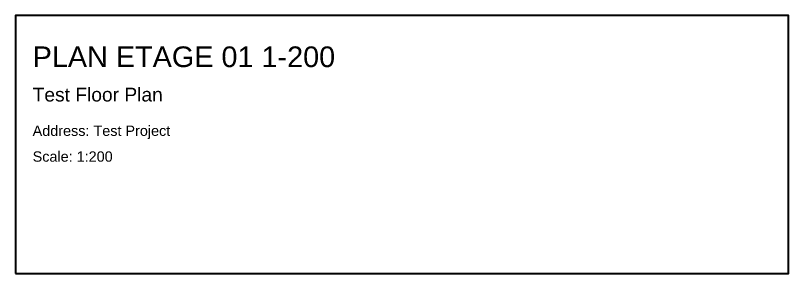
# Model space of a CAD drawing. Extents: x -458 to 250, y -200 to 689.
# Drawn here: x -458.3 to -8.3, y -200 to -50 of the extents above; entities that cross this region are included whole.
import ezdxf

# ---------------------------------------------------------------- set-up
doc = ezdxf.new("R2010")
doc.units = 0
doc.layers.add('TEXT', color=7, linetype='CONTINUOUS', lineweight=13)
doc.layers.add('TITLE_BLOCK', color=3, linetype='CONTINUOUS', lineweight=35)
doc.styles.get("Standard").update_dxf_attribs({"font": 'arial.ttf'})

msp = doc.modelspace()

# ---------------------------------------------------------------- linework, layer by layer
at = {"layer": 'TITLE_BLOCK', "color": 3}
msp.add_lwpolyline([(-458.33, -200), (-8.33, -200), (-8.33, -50), (-458.33, -50), (-458.33, -200)], dxfattribs=at)

# ---------------------------------------------------------------- texts
at = {"layer": 'TEXT', "color": 7}
for s, height, p in [('PLAN ETAGE 01 1-200', 12, (-448.33, -80)), ('Test Floor Plan', 8, (-448.33, -100)), ('Address: Test Project', 6, (-448.33, -120)), ('Scale: 1:200', 6, (-448.33, -135))]:
    msp.add_text(s, height=height, dxfattribs=at).set_placement(p)

doc.saveas('drawing.dxf')
